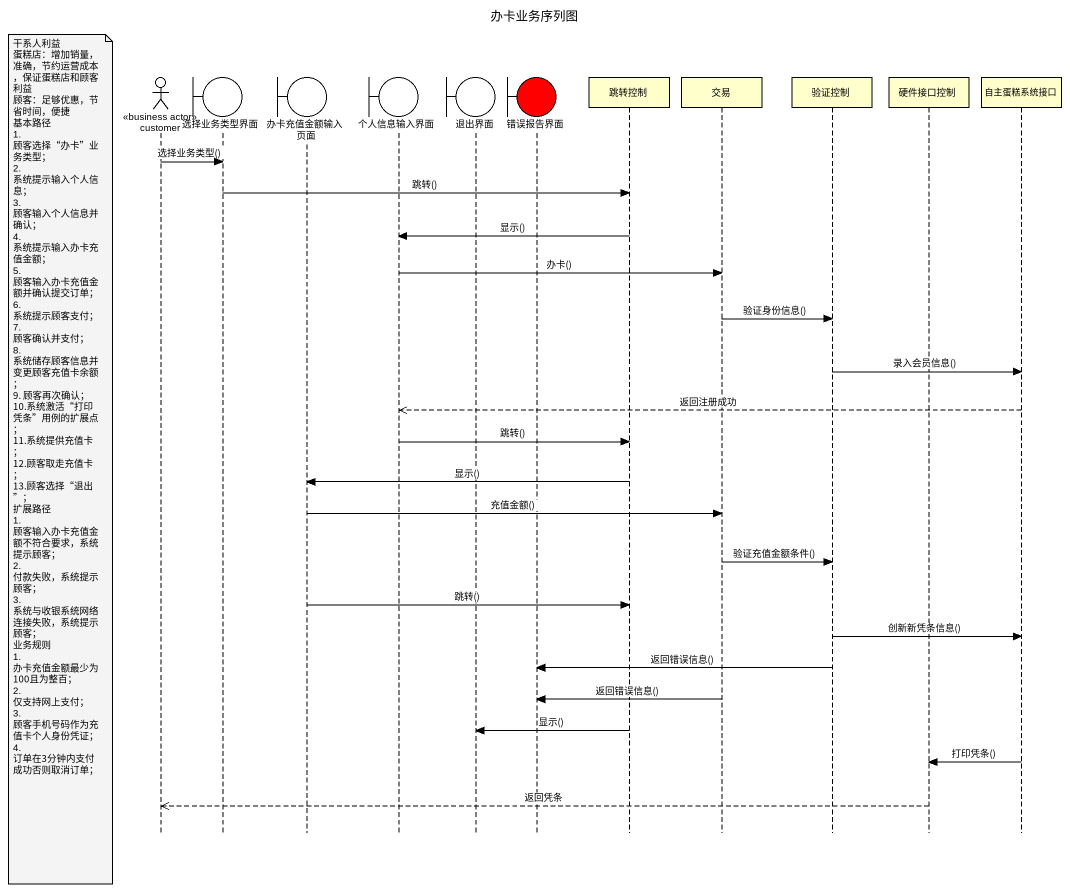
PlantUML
@startuml
title 办卡业务序列图
hide footbox
actor customer <<business actor>>
boundary 选择业务类型界面
boundary 办卡充值金额输入页面
boundary 个人信息输入界面
boundary 退出界面
boundary 错误报告界面 #FF0000
participant 跳转控制
participant 交易
participant 验证控制
participant 硬件接口控制
participant 自主蛋糕系统接口

customer -> 选择业务类型界面 : 选择业务类型()
选择业务类型界面 -> 跳转控制 : 跳转()
跳转控制 -> 个人信息输入界面 : 显示()
个人信息输入界面 -> 交易 : 办卡()
交易 -> 验证控制 : 验证身份信息()
验证控制 -> 自主蛋糕系统接口 : 录入会员信息()
自主蛋糕系统接口 -->> 个人信息输入界面 : 返回注册成功
个人信息输入界面 -> 跳转控制 : 跳转()
note left of customer
  干系人利益
  蛋糕店：增加销量，准确，节约运营成本，保证蛋糕店和顾客利益
  顾客：足够优惠，节省时间，便捷
  基本路径
  1. 顾客选择“办卡”业务类型；
  2. 系统提示输入个人信息；
  3. 顾客输入个人信息并确认；
  4. 系统提示输入办卡充值金额；
  5. 顾客输入办卡充值金额并确认提交订单；
  6. 系统提示顾客支付；
  7. 顾客确认并支付；
  8. 系统储存顾客信息并变更顾客充值卡余额；
  9. 顾客再次确认；
  10.系统激活“打印凭条”用例的扩展点；
  11.系统提供充值卡；
  12.顾客取走充值卡；
  13.顾客选择“退出”；
  扩展路径
  1. 顾客输入办卡充值金额不符合要求，系统提示顾客；
  2. 付款失败，系统提示顾客；
  3. 系统与收银系统网络连接失败，系统提示顾客；
  业务规则
  1. 办卡充值金额最少为100且为整百；
  2. 仅支持网上支付；
  3. 顾客手机号码作为充值卡个人身份凭证；
  4. 订单在3分钟内支付成功否则取消订单；
end note
跳转控制 -> 办卡充值金额输入页面 : 显示()
办卡充值金额输入页面 -> 交易 : 充值金额()
交易 -> 验证控制 : 验证充值金额条件()
办卡充值金额输入页面 -> 跳转控制 : 跳转()
验证控制 -> 自主蛋糕系统接口 : 创新新凭条信息()
验证控制 -> 错误报告界面 : 返回错误信息()
交易 -> 错误报告界面 : 返回错误信息()
跳转控制 -> 退出界面 : 显示()
自主蛋糕系统接口 -> 硬件接口控制 : 打印凭条()
硬件接口控制 -->> customer : 返回凭条
@enduml
